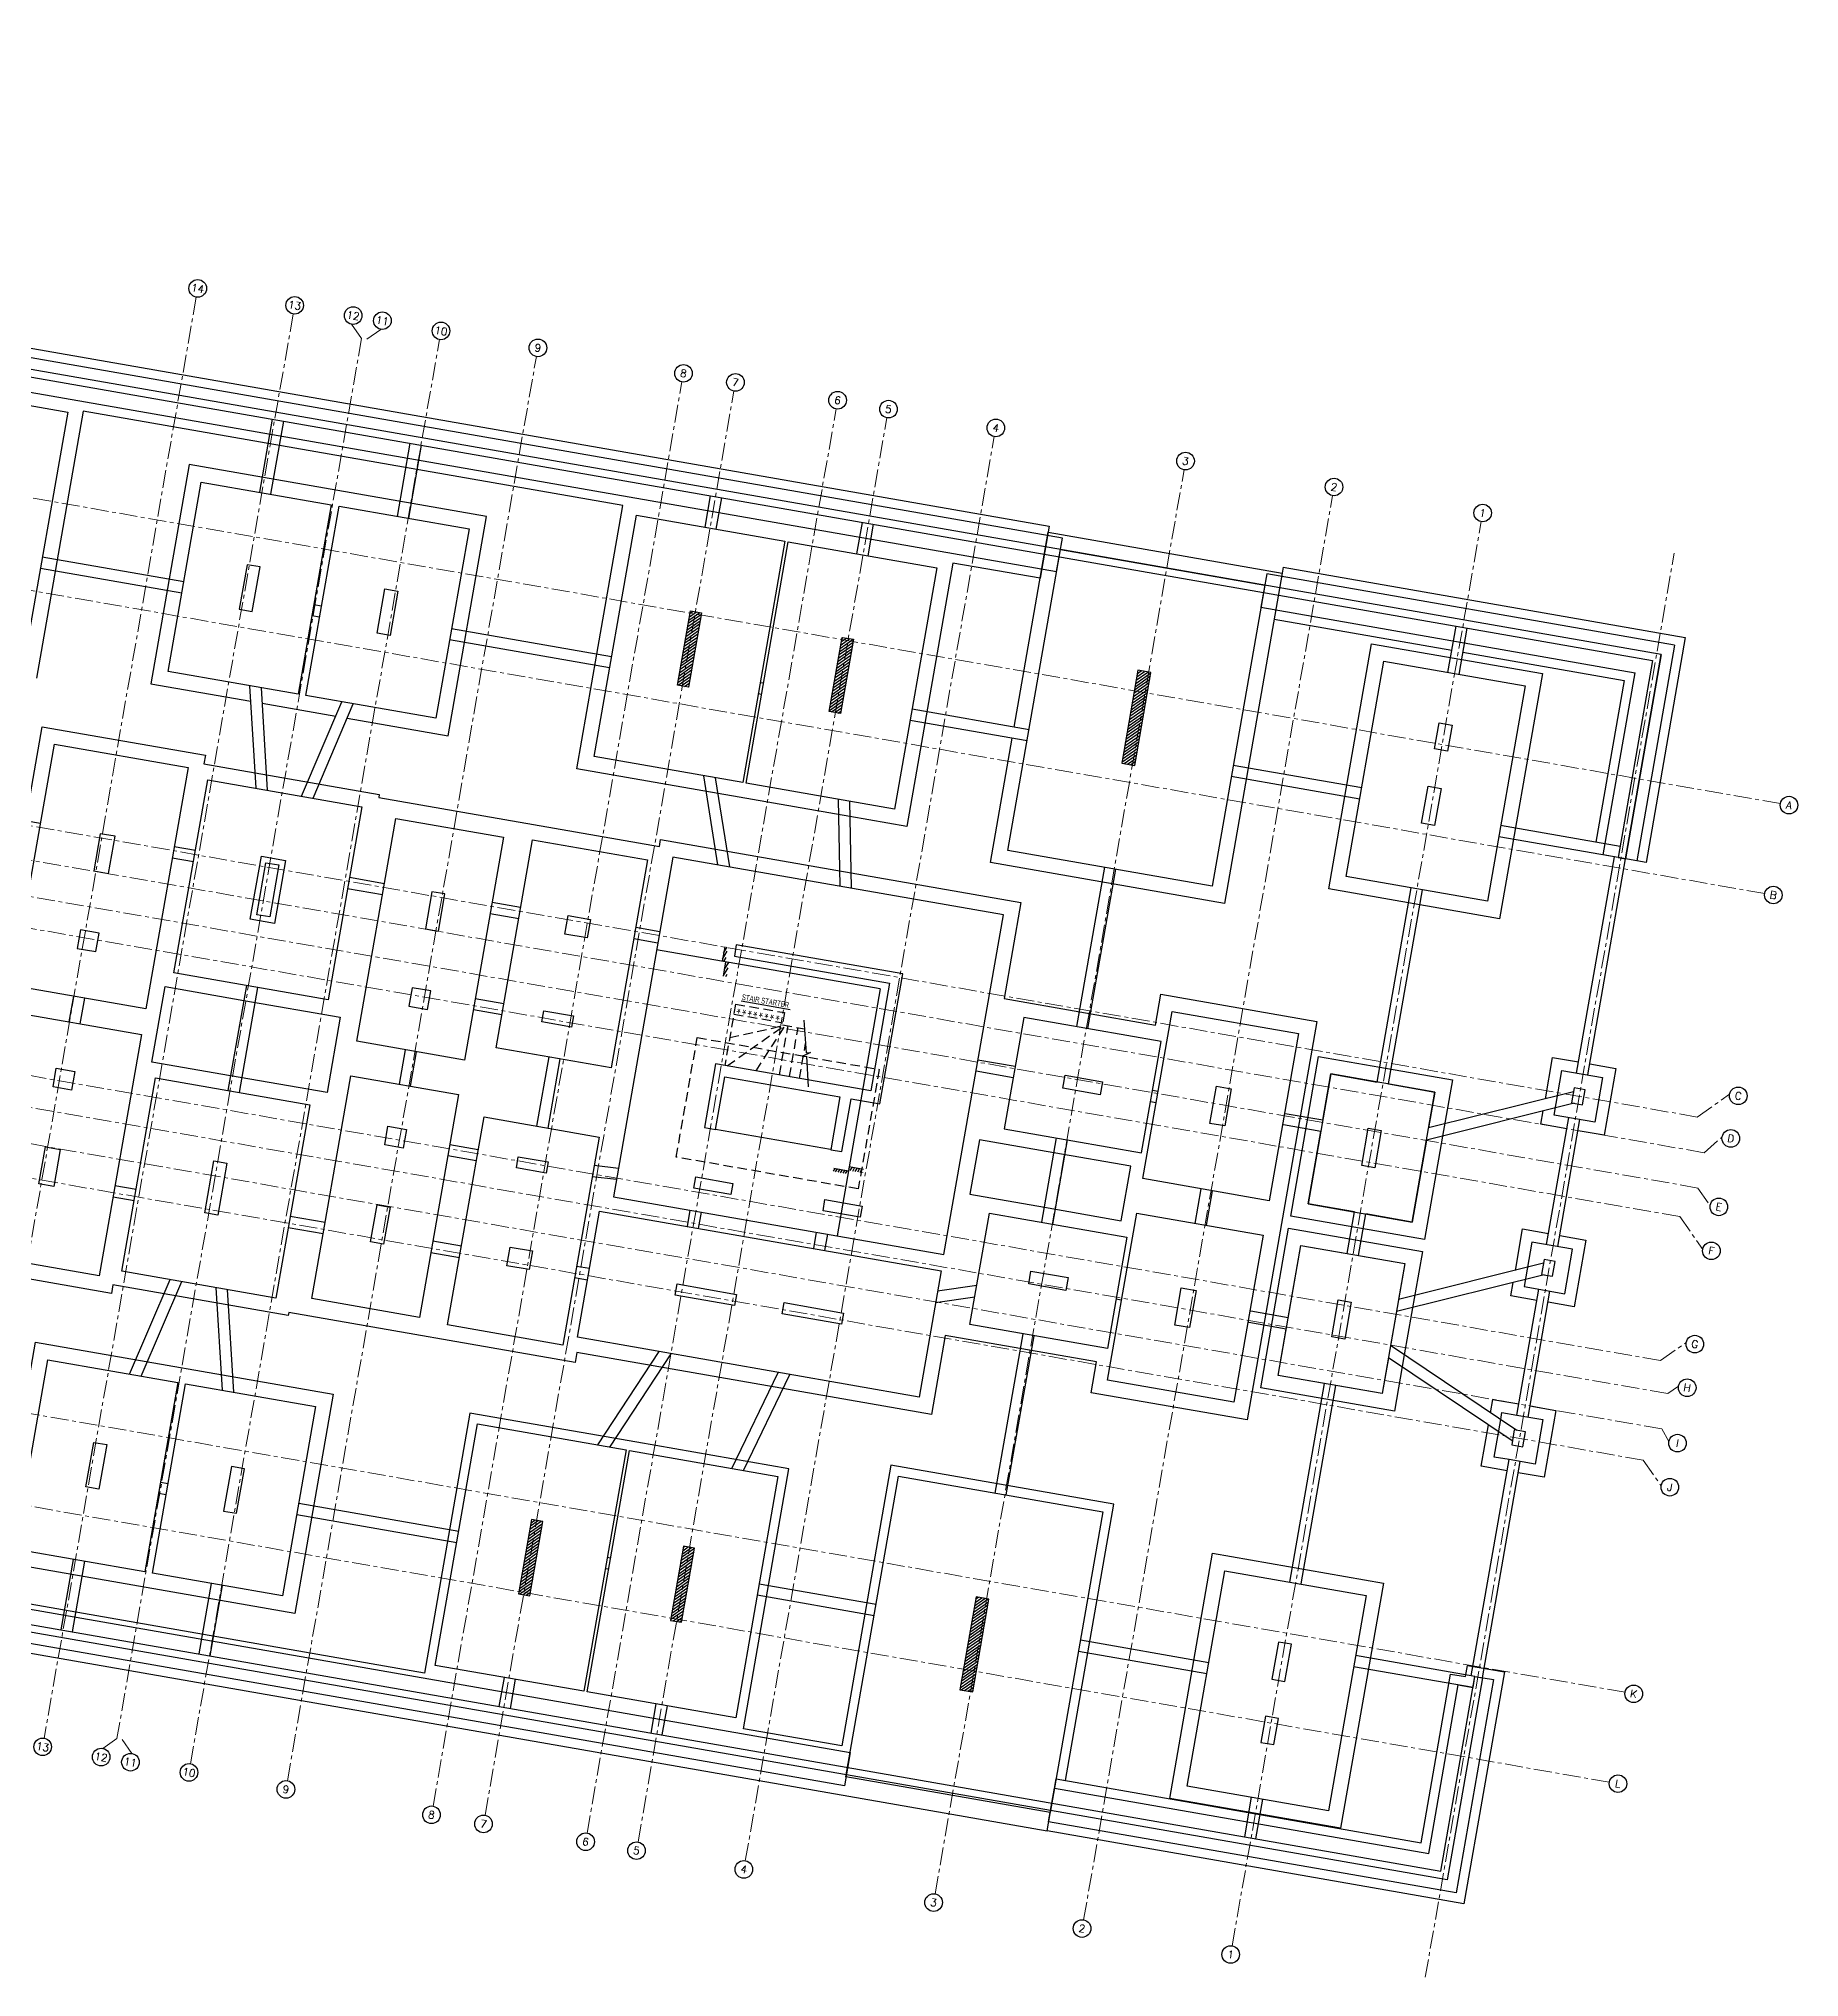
# Model space of a CAD drawing. Header units: metres. Extents: x -9 to 152, y -31 to 76.
# Drawn here: x 105.7 to 152.4, y -31 to 20.4 of the extents above; entities that cross this region are included whole.
import ezdxf
from ezdxf.enums import TextEntityAlignment as Align

# ---------------------------------------------------------------- set-up
doc = ezdxf.new("R2010")
doc.units = ezdxf.units.M
doc.linetypes.add('CENTER2', pattern=[28.575, 19.05, -3.175, 3.175, -3.175])
doc.linetypes.add('HIDDEN', pattern=[0.375, 0.25, -0.125])
for name, color, linetype in [('Column', 4, 'Continuous'), ('PCFooting', 7, 'Continuous'), ('RCFooting', 5, 'Continuous'), ('S-BEAM-LINE', 3, 'Continuous'), ('S-COLS-GRID', 1, 'CENTER2'), ('S-COLS-LINE', 7, 'Continuous'), ('S-CUTT-LINE', 9, 'Continuous'), ('S-GRID-CIRC', 3, 'Continuous'), ('S-GRID-CIRC-TEXT', 3, 'Continuous'), ('S-RBAR-TEXT', 50, 'Continuous'), ('S-SLAB-HATH', 252, 'Continuous'), ('S-STRS-DOLS', 2, 'Continuous'), ('S-STRS-LINE', 2, 'HIDDEN'), ('S-TITL-1', 3, 'Continuous'), ('ShearWall', 15, 'Continuous'), ('Smelle', 21, 'Continuous'), ('Wall', 1, 'Continuous')]:
    doc.layers.add(name, color=color, linetype=linetype)
doc.styles.add('S-ROMANS', font='romans.shx', dxfattribs={"width": 0.75})
doc.styles.add('S-TXT 1-100', font='swissc.ttf')
pattern_1 = [(58.635615, (-98.69116, -249.42423), (-0.053367156, 0.032529935), [])]

# ---------------------------------------------------------------- blocks, each defined once
blk = doc.blocks.new('*U298')
at = {"layer": 'S-STRS-DOLS', "ltscale": 0.025, "style": 'S-TXT 1-100'}
for p in [(-1135, -83), (-985, -83), (-835, -83), (-685, -83), (-535, -83), (-385, -83), (-235, -83), (-85, -83)]:
    blk.add_text('*', height=250, dxfattribs=at).set_placement(p, align=Align.BOTTOM_CENTER)
blk = doc.blocks.new('STR DOWELS')
at = {"layer": 'S-CUTT-LINE'}
blk.add_lwpolyline([(-380.104, 8.688), (-380.315, 9.528), (-380.424, 9.501), (-380.229, 9.644), (-380.338, 9.616), (-380.516, 10.408)], dxfattribs=at)
at = {"layer": 'S-STRS-LINE'}
for p, q in [((-380.256, 10.231), (-380.256, 9.291)), ((-379.986, 10.231), (-379.986, 8.911)), ((-379.716, 10.231), (-379.716, 8.911)), ((-379.092, 10.231), (-379.639, 8.911)), ((-378.307, 10.231), (-379.627, 8.911)), ((-378.246, 8.581), (-378.246, 10.231)), ((-378.246, 9.483), (-379.626, 8.911)), ((-378.246, 8.851), (-379.566, 8.851)), ((-378.246, 8.581), (-379.566, 8.581))]:
    blk.add_line(p, q, dxfattribs=at)
blk.add_lwpolyline([(-379.566, 8.581), (-379.566, 8.911), (-380.16, 8.911)], dxfattribs=at)
at = {"layer": 'S-STRS-DOLS', "xscale": 0.001, "yscale": 0.001, "zscale": 0.001}
blk.add_blockref('*U298', (-378.273, 8.574), dxfattribs=at)
at = {"layer": 'S-TITL-1', "color": 3, "extrusion": (-4.49311e-06, -1.04278e-06, 1), "style": 'S-TXT 1-100', "width": 0.75}
blk.add_text('%%USTAIR STARTER ', height=0.15, rotation=180, dxfattribs=at).set_placement((-378.38, 8.44, 0.002))
blk = doc.blocks.new('S-GRID-CIRC')
at = {"layer": 'S-GRID-CIRC'}
blk.add_circle((0, 0), 0.35, dxfattribs=at)
at = {"layer": 'S-GRID-CIRC-TEXT', "color": 3, "style": 'S-ROMANS', "flags": 8}
blk.add_attdef('GRID-CIRC', text='', height=0.3, dxfattribs=at).set_placement((0, 0), align=Align.MIDDLE)

msp = doc.modelspace()

# ---------------------------------------------------------------- hatches: boundary and pattern name
at = {"layer": 'S-RBAR-TEXT'}
h = msp.add_hatch(dxfattribs=at)
h.set_pattern_fill('ANSI31', color=0, scale=0.5, angle=13.6356)
h.set_pattern_definition(pattern_1)
h.paths.add_polyline_path([(123.961, -3.68), (123.874, -3.661), (123.807, -4.045), (123.894, -4.061)])
h = msp.add_hatch(dxfattribs=at)
h.set_pattern_fill('ANSI31', color=0, scale=0.5, angle=13.6356)
h.set_pattern_definition(pattern_1)
h.paths.add_polyline_path([(123.993, -4.078), (123.905, -4.063), (123.839, -4.444), (123.927, -4.454)])
h = msp.add_hatch(dxfattribs=at)
h.set_pattern_fill('ANSI31', color=0, scale=0.5, angle=13.6356)
h.set_pattern_definition(pattern_1)
h.paths.add_polyline_path([(126.774, -9.537), (126.755, -9.624), (127.14, -9.691), (127.155, -9.603)])
h = msp.add_hatch(dxfattribs=at)
h.set_pattern_fill('ANSI31', color=0, scale=0.5, angle=13.6356)
h.set_pattern_definition(pattern_1)
h.paths.add_polyline_path([(127.172, -9.504), (127.157, -9.592), (127.538, -9.659), (127.548, -9.57)])
at = {"layer": 'S-SLAB-HATH'}
h = msp.add_hatch(dxfattribs=at)
h.set_pattern_fill('ANSI31', color=256, scale=0.5, angle=170.085)
h.set_pattern_definition([(215.085013, (-468.47665, 208.635256), (0.035924452, -0.051143756), [])])
h.paths.add_polyline_path([(122.965, 5.248), (123.261, 5.197), (122.916, 3.226), (122.621, 3.278)])
h = msp.add_hatch(dxfattribs=at)
h.set_pattern_fill('ANSI31', color=256, scale=0.5, angle=170.085)
h.set_pattern_definition([(215.085013, (-472.50569, 209.339566), (0.035924452, -0.051143756), [])])
h.paths.add_polyline_path([(126.994, 4.544), (127.29, 4.492), (126.945, 2.522), (126.649, 2.574)])
h = msp.add_hatch(dxfattribs=at)
h.set_pattern_fill('ANSI31', color=256, scale=0.5, angle=170.085)
h.set_pattern_definition([(215.085013, (-443.337356, 229.881776), (0.035924452, -0.051143756), [])])
h.paths.add_polyline_path([(134.405, 1.208), (134.75, 1.148), (135.18, 3.61), (134.836, 3.671)])
h = msp.add_hatch(dxfattribs=at)
h.set_pattern_fill('ANSI31', color=256, scale=0.5, angle=170.085)
h.set_pattern_definition([(215.085013, (-468.47665, 208.635255), (0.035924452, -0.051143756), [])])
h.paths.add_polyline_path([(118.407, -20.826), (118.703, -20.878), (119.047, -18.908), (118.752, -18.856)])
h = msp.add_hatch(dxfattribs=at)
h.set_pattern_fill('ANSI31', color=256, scale=0.5, angle=170.085)
h.set_pattern_definition([(215.085013, (-472.50556, 209.33951), (0.035924452, -0.051143756), [])])
h.paths.add_polyline_path([(122.436, -21.531), (122.732, -21.582), (123.076, -19.612), (122.781, -19.56)])
h = msp.add_hatch(dxfattribs=at)
h.set_pattern_fill('ANSI31', color=256, scale=0.5, angle=170.085)
h.set_pattern_definition([(215.085013, (-447.59896, 205.50153), (0.035924452, -0.051143756), [])])
h.paths.add_polyline_path([(130.109, -23.369), (130.454, -23.429), (130.884, -20.967), (130.54, -20.907)])

# ---------------------------------------------------------------- linework, layer by layer
at = {"layer": 'Column', "linetype": 'Continuous'}
for points in [[(111.343, 5.229), (111.55, 6.411), (111.205, 6.472), (110.998, 5.29)], [(114.653, 4.651), (114.86, 5.833), (115.204, 5.773), (114.998, 4.59)], [(142.704, 1.585), (142.824, 2.274), (143.169, 2.214), (143.049, 1.525)], [(142.36, -0.385), (142.532, 0.6), (142.877, 0.539), (142.704, -0.446)], [(107.702, -0.733), (107.308, -0.664), (107.136, -1.649), (107.53, -1.718)], [(111.464, -2.812), (111.705, -1.433), (112.049, -1.493), (111.808, -2.872)], [(116.45, -2.262), (116.105, -2.202), (115.933, -3.187), (116.278, -3.247)], [(120.225, -3.429), (119.634, -3.326), (119.72, -2.834), (120.311, -2.937)], [(107.279, -3.298), (106.786, -3.212), (106.7, -3.705), (107.193, -3.791)], [(116.076, -4.836), (115.583, -4.75), (115.497, -5.242), (115.99, -5.329)], [(119.812, -5.794), (119.024, -5.656), (119.075, -5.36), (119.863, -5.498)], [(106.55, -7.465), (106.058, -7.379), (106.144, -6.887), (106.637, -6.973)], [(133.832, -7.59), (132.846, -7.417), (132.906, -7.072), (133.892, -7.245)], [(136.745, -8.347), (136.917, -7.362), (137.311, -7.431), (137.139, -8.416)], [(115.348, -9.003), (114.855, -8.917), (114.941, -8.424), (115.434, -8.51)], [(140.773, -9.463), (140.945, -8.478), (141.29, -8.538), (141.118, -9.523)], [(106.078, -10.022), (105.684, -9.953), (105.856, -8.968), (106.25, -9.037)], [(119.135, -9.665), (118.347, -9.527), (118.398, -9.232), (119.187, -9.369)], [(110.081, -10.722), (110.322, -9.343), (110.667, -9.403), (110.426, -10.782)], [(124.038, -10.238), (123.053, -10.066), (123.105, -9.77), (124.09, -9.942)], [(114.826, -11.551), (114.481, -11.491), (114.653, -10.506), (114.998, -10.566)], [(127.519, -10.542), (127.468, -10.837), (126.483, -10.665), (126.534, -10.37)], [(118.685, -12.226), (118.094, -12.123), (118.18, -11.63), (118.772, -11.733)], [(132.923, -12.781), (131.938, -12.608), (131.998, -12.264), (132.983, -12.436)], [(135.81, -13.696), (135.982, -12.711), (136.376, -12.779), (136.204, -13.765)], [(139.977, -14.014), (140.15, -13.029), (140.494, -13.089), (140.322, -14.074)], [(107.48, -16.87), (107.274, -18.052), (106.929, -17.991), (107.136, -16.809)], [(110.79, -17.448), (110.583, -18.63), (110.928, -18.69), (111.135, -17.508)], [(138.563, -22.106), (138.391, -23.091), (138.735, -23.151), (138.908, -22.166)], [(138.218, -24.076), (138.098, -24.766), (138.443, -24.826), (138.563, -24.136)]]:
    msp.add_lwpolyline(points, close=True, dxfattribs=at)
at = {"layer": 'Column'}
for points in [[(146.403, -7.406), (146.334, -7.8), (146.63, -7.852), (146.699, -7.458)], [(145.608, -11.959), (145.539, -12.353), (145.834, -12.405), (145.903, -12.011)], [(144.817, -16.479), (144.749, -16.873), (145.044, -16.925), (145.113, -16.531)]]:
    msp.add_lwpolyline(points, close=True, dxfattribs=at)
at = {"layer": 'PCFooting'}
for p, q in [((138.689, 6.405, 0), (138.662, 6.25)), ((138.689, 6.405, 0), (149.355, 4.541, 0)), ((138.448, 5.026, 0), (143.162, 4.202, 0)), ((143.457, 4.15, 0), (147.734, 3.403, 0)), ((149.355, 4.541, 0), (148.312, -1.426)), ((147.734, 3.403, 0), (146.984, -0.889, 0)), ((148.312, -1.426), (148.065, -1.383))]:
    msp.add_line(p, q, dxfattribs=at)
at = {"layer": 'PCFooting', "ltscale": 20}
for points in [[(113.859, 2.404), (116.539, 1.936), (117.554, 7.747), (109.664, 9.127), (108.648, 3.315), (111.305, 2.85)], [(131.552, 2.164), (132.456, 7.335), (138.662, 6.25), (137.129, -2.517), (130.924, -1.432), (131.5, 1.868)], [(111.608, 2.797), (113.555, 2.457)], [(103.707, -9.608), (105.767, 2.174), (110.101, 1.416), (110.061, 1.189), (111.419, 0.952), (114.711, 0.377), (114.697, 0.296), (122.141, -1.006), (122.174, -0.82), (131.729, -2.49), (131.283, -5.038), (135.297, -5.739), (135.44, -4.922), (139.577, -5.645), (137.73, -16.215), (137.73, -16.215), (133.593, -15.491), (133.735, -14.674), (129.722, -13.972), (129.355, -16.07), (119.95, -14.426), (119.904, -14.69), (112.309, -13.363), (112.295, -13.444), (109.004, -12.868), (107.646, -12.631), (107.606, -12.857), (103.272, -12.1)], [(141.9, -14.487), (141.639, -15.979), (138.093, -15.359), (138.833, -11.123), (142.379, -11.743), (141.9, -14.487)]]:
    msp.add_lwpolyline(points, dxfattribs=at)
for points in [[(143.423, 3.956), (145.566, 3.582), (144.429, -2.92), (139.898, -2.128), (140.327, 0.325), (141.034, 4.374)], [(111.117, -5.086), (113.678, -5.534), (113.328, -7.533), (110.767, -7.086), (108.679, -6.721), (109.028, -4.721)], [(142.914, -8.684), (142.434, -11.428), (138.888, -10.808), (139.628, -6.572), (141.254, -6.857), (143.175, -7.192)], [(132.353, -10.574), (134.39, -10.931), (134.643, -9.482), (132.606, -9.126), (130.629, -8.781), (130.376, -10.229)], [(104.579, -19.966), (105.595, -14.154), (113.485, -15.534), (112.469, -21.345)], [(140.212, -27.044), (135.681, -26.252), (136.817, -19.75), (141.349, -20.542)]]:
    msp.add_lwpolyline(points, close=True, dxfattribs=at)
at = {"layer": 'PCFooting'}
msp.add_lwpolyline([(73.304, -15.48), (74.509, -8.585), (70.468, -7.879), (66.048, -7.106), (64.842, -14.001), (62.232, -13.545), (63.534, -6.098), (57.623, -5.065), (56.342, -12.397), (51.462, -11.538), (51.22, -12.923), (132.423, -27.117), (132.664, -25.738), (132.911, -25.781), (134.192, -18.449), (128.282, -17.416), (126.98, -24.863), (124.37, -24.407), (125.575, -17.511), (121.546, -16.807), (117.114, -16.032), (115.908, -22.927)], close=True, dxfattribs=at)
for points in [[(145.643, -7.693), (145.834, -6.596), (146.524, -6.717)], [(146.819, -6.769), (147.509, -6.889), (147.199, -8.662), (146.509, -8.542)], [(146.214, -8.49), (145.524, -8.369), (145.586, -8.017)], [(144.847, -12.246), (145.039, -11.149), (145.728, -11.27)], [(146.024, -11.321), (146.713, -11.442), (146.403, -13.215), (145.714, -13.094)], [(145.418, -13.043), (144.729, -12.922), (144.79, -12.569)], [(144.187, -16.022), (144.248, -15.669), (144.938, -15.789)], [(145.234, -15.841), (145.923, -15.962), (145.613, -17.735), (144.924, -17.614)], [(144.628, -17.562), (143.939, -17.442), (144.13, -16.345)]]:
    msp.add_lwpolyline(points, dxfattribs=at)
at = {"layer": 'PCFooting', "ltscale": 20, "elevation": 0}
msp.add_lwpolyline([(144.558, -22.9), (143.483, -29.05), (132.423, -27.117), (132.664, -25.738), (142.345, -27.43), (143.127, -22.955), (143.521, -23.024), (143.573, -22.728)], close=True, dxfattribs=at)
at = {"layer": 'PCFooting', "ltscale": 20}
msp.add_polyline3d([(68.03, 18.756, 0), (132.483, 7.49, 0), (132.242, 6.111, 0), (129.927, 6.515, 0), (128.705, -0.476, 0), (127.193, -0.211, 0), (123.7, 0.399, 0), (119.948, 1.055, 0), (120.48, 4.099, 0), (121.17, 8.046, 0), (106.857, 10.548, 0), (105.618, 3.459, 0)], dxfattribs=at)
at = {"layer": 'RCFooting', "ltscale": 20}
for p, q in [((148.718, 4.093, 0), (147.77, -1.331)), ((127.998, -4.778), (122.069, -3.742)), ((127.998, -4.778), (126.853, -11.333))]:
    msp.add_line(p, q, dxfattribs=at)
at = {"layer": 'RCFooting', "ltscale": 20, "elevation": 0}
msp.add_lwpolyline([(132.834, 7.175), (67.593, 18.578), (67.438, 17.692), (132.679, 6.288)], close=True, dxfattribs=at)
at = {"layer": 'RCFooting', "ltscale": 20}
for points in [[(106.446, 10.521), (105.293, 3.921), (100.367, 4.782), (101.521, 11.382)], [(113.437, 8.061), (112.559, 3.037), (109.111, 3.64), (109.989, 8.664)], [(117.092, 7.422), (116.213, 2.398), (112.766, 3.001), (113.644, 8.025)], [(120.411, 1.38), (121.53, 7.783), (125.47, 7.094), (124.351, 0.692)], [(124.44, 0.676), (125.559, 7.079), (129.499, 6.39), (128.38, -0.013)], [(138.2, 5.932), (136.804, -2.054), (131.386, -1.107), (132.782, 6.879)], [(145.103, 3.257), (144.104, -2.457), (140.361, -1.802), (141.359, 3.911)], [(109.638, 1.091), (108.519, -5.312), (104.973, -4.692), (106.092, 1.711)], [(109.265, -4.356), (110.16, 0.766), (114.248, 0.052), (113.353, -5.071)], [(114.117, -6.171), (115.15, -0.26), (118.007, -0.76), (116.974, -6.67)], [(121.828, -1.357), (120.864, -6.873), (117.81, -6.34), (118.774, -0.823)], [(111.29, -2.934), (111.583, -1.259), (112.223, -1.371), (111.93, -3.046)], [(120.923, -10.296), (129.69, -11.829), (131.266, -2.815), (122.499, -1.283)], [(108.4, -5.992), (107.281, -12.395), (103.735, -11.775), (104.854, -5.372)], [(139.09, -5.966), (138.315, -10.398), (134.966, -9.813), (135.741, -5.38)], [(107.882, -12.266), (108.777, -7.144), (112.865, -7.858), (111.97, -12.981)], [(112.924, -12.993), (113.957, -7.083), (116.814, -7.582), (115.781, -13.493)], [(146.078, -6.944), (147.162, -7.133), (146.955, -8.315), (145.872, -8.126)], [(120.543, -8.711), (119.578, -14.227), (116.525, -13.693), (117.489, -8.177)], [(120.553, -10.674), (129.615, -12.258), (129.03, -15.607), (119.967, -14.023)], [(138.155, -11.314), (137.38, -15.747), (134.031, -15.162), (134.806, -10.729)], [(109.368, -15.22), (108.489, -20.244), (105.042, -19.641), (105.92, -14.617)], [(113.022, -15.859), (112.144, -20.882), (108.696, -20.28), (109.574, -15.256)], [(116.198, -22.724), (117.317, -16.321), (121.257, -17.01), (120.138, -23.413)], [(144.68, -17.267), (144.286, -17.198), (144.459, -16.205), (144.492, -16.016), (144.886, -16.085), (145.576, -16.205), (145.369, -17.387)], [(120.226, -23.428), (121.346, -17.026), (125.286, -17.714), (124.167, -24.117)], [(133.903, -18.652), (132.508, -26.631), (127.09, -25.684), (128.485, -17.705)], [(140.886, -20.867), (139.887, -26.581), (136.144, -25.927), (137.143, -20.213)]]:
    msp.add_lwpolyline(points, close=True, dxfattribs=at)
at = {"layer": 'RCFooting', "ltscale": 20, "elevation": 0}
for points in [[(149.065, 4.337), (138.252, 6.227), (138.097, 5.341), (148.024, 3.606)], [(144.269, -23.103), (143.28, -28.761), (132.466, -26.871), (132.621, -25.984), (142.548, -27.719), (143.33, -23.244), (143.725, -23.313), (143.776, -23.017), (144.269, -23.103)]]:
    msp.add_lwpolyline(points, dxfattribs=at)
at = {"layer": 'RCFooting'}
for points in [[(131.288, -8.49), (134.933, -9.127), (135.45, -6.172), (131.805, -5.535)], [(139.351, -10.483), (142.109, -10.965), (142.712, -7.518), (139.954, -7.035)], [(130.38, -13.681), (130.897, -10.726), (134.541, -11.363), (134.025, -14.318)], [(145.076, -12.678), (146.159, -12.868), (146.366, -11.686), (145.282, -11.496)]]:
    msp.add_lwpolyline(points, close=True, dxfattribs=at)
at = {"layer": 'RCFooting', "ltscale": 20}
for points in [[(139.738, -8.267), (139.954, -7.035), (141.185, -7.251)], [(141.48, -7.302), (142.712, -7.518), (142.546, -8.467)], [(140.581, -10.698), (139.351, -10.483), (139.687, -8.562)], [(142.489, -8.791), (142.109, -10.965), (140.876, -10.75)], [(138.822, -13.507), (139.158, -11.586), (140.388, -11.801)], [(140.684, -11.853), (141.916, -12.068), (141.75, -13.019)], [(141.694, -13.342), (141.536, -14.243)], [(139.787, -15.249), (138.555, -15.034), (138.771, -13.803)], [(141.48, -14.567), (141.314, -15.516), (140.082, -15.301)]]:
    msp.add_lwpolyline(points, dxfattribs=at)
at = {"layer": 'RCFooting'}
msp.add_lwpolyline([(139.158, -11.586), (141.916, -12.068), (141.314, -15.516), (138.555, -15.034), (139.158, -11.586)], dxfattribs=at)
at = {"layer": 'RCFooting', "ltscale": 20}
msp.add_polyline3d([(149.065, 4.337, 0), (148.065, -1.383, 0), (147.179, -1.228, 0), (148.024, 3.606, 0)], dxfattribs=at)
msp.add_polyline3d([(61.963, -13.633, 0), (82.487, -17.221, 0), (127.204, -25.037, 0), (127.049, -25.924, 0), (61.808, -14.52, 0)], close=True, dxfattribs=at)
at = {"layer": 'S-COLS-GRID', "lineweight": 0, "ltscale": 0.025}
for p, q in [((151.876, 0.134), (35.809, 20.422)), ((151.46, -2.25), (35.392, 18.038)), ((109.855, 13.57), (103.252, -24.206)), ((112.426, 13.121), (105.823, -24.656)), ((114.242, 12.474), (107.751, -24.663)), ((109.704, -25.334), (116.307, 12.443)), ((114.242, 12.474), (113.978, 12.85)), ((114.38, 12.451), (114.754, 12.714)), ((149.669, -8.18), (34.314, 11.983)), ((112.275, -25.784), (118.878, 11.993)), ((116.137, -26.459), (122.74, 11.318)), ((149.853, -9.126), (34.172, 11.095)), ((117.516, -26.7), (124.119, 11.077)), ((120.225, -27.173), (126.828, 10.604)), ((121.574, -27.409), (128.177, 10.368)), ((149.69, -10.062), (34.003, 10.16)), ((124.421, -27.907), (131.024, 9.87)), ((149.207, -10.82), (33.862, 9.342)), ((129.455, -28.786), (136.058, 8.99)), ((133.394, -29.475), (139.998, 8.302)), ((137.335, -30.164), (143.939, 7.613)), ((142.457, -30.997), (149.061, 6.78)), ((148.698, -14.64), (33.183, 5.552)), ((148.895, -15.517), (33.066, 4.73)), ((148.731, -16.452), (32.886, 3.797)), ((148.237, -17.28), (32.733, 2.91)), ((147.756, -23.439), (31.689, -3.151)), ((147.339, -25.823), (31.272, -5.534)), ((149.669, -8.18), (150.529, -7.576)), ((149.853, -9.126), (150.331, -8.707)), ((149.69, -10.062), (150.014, -10.523)), ((149.207, -10.82), (149.817, -11.689)), ((148.698, -14.64), (149.377, -14.162)), ((148.895, -15.517), (149.175, -15.32)), ((148.731, -16.452), (148.917, -16.789)), ((148.237, -17.28), (148.714, -17.959)), ((107.751, -24.663), (107.375, -24.927)), ((107.888, -24.688), (108.151, -25.063))]:
    msp.add_line(p, q, dxfattribs=at)
at = {"layer": 'S-COLS-LINE', "linetype": 'Continuous'}
msp.add_lwpolyline([(135.81, -13.696), (135.982, -12.711), (136.376, -12.78), (136.204, -13.765)], close=True, dxfattribs=at)
at = {"layer": 'S-RBAR-TEXT', "color": 0}
for p, q in [((123.874, -3.661), (123.807, -4.045)), ((123.838, -4.446), (123.905, -4.063)), ((126.77, -9.536), (127.155, -9.603)), ((127.556, -9.571), (127.172, -9.504))]:
    msp.add_line(p, q, dxfattribs=at)
at = {"layer": 'S-STRS-LINE'}
msp.add_lwpolyline([(127.415, -10.087), (122.588, -9.243), (123.147, -6.072), (127.973, -6.916)], close=True, dxfattribs=at)
at = {"layer": 'ShearWall'}
for points in [[(122.965, 5.248), (123.261, 5.197), (122.916, 3.226), (122.621, 3.278)], [(126.994, 4.544), (127.29, 4.492), (126.945, 2.522), (126.649, 2.574)], [(134.405, 1.208), (134.75, 1.148), (135.18, 3.61), (134.836, 3.671)], [(124.187, -12.883), (124.135, -13.178), (122.559, -12.903), (122.61, -12.607)], [(127.024, -13.379), (126.972, -13.674), (125.396, -13.399), (125.447, -13.103), (127.023, -13.379), (127.023, -13.379)], [(118.407, -20.826), (118.703, -20.878), (119.047, -18.908), (118.752, -18.856)], [(122.436, -21.531), (122.732, -21.582), (123.076, -19.612), (122.781, -19.56)], [(130.109, -23.369), (130.454, -23.429), (130.884, -20.967), (130.54, -20.907)]]:
    msp.add_lwpolyline(points, close=True, dxfattribs=at)
msp.add_lwpolyline([(123.335, -8.46), (123.631, -8.512), (123.875, -7.113), (126.929, -7.647), (126.685, -9.046), (126.98, -9.097), (127.225, -7.699), (127.993, -7.833), (128.596, -4.385), (124.182, -3.614), (124.131, -3.909), (128.248, -4.629), (127.749, -7.486), (123.631, -6.766), (123.335, -8.46)], dxfattribs=at)
at = {"layer": 'Smelle'}
for p, q in [((111.541, 8.393, 0), (111.879, 10.33, 0)), ((111.836, 8.341, 0), (112.175, 10.278, 0)), ((115.195, 7.754, 0), (115.534, 9.691, 0)), ((115.491, 7.702, 0), (115.829, 9.639, 0)), ((123.352, 7.465, 0), (123.498, 8.299, 0)), ((123.648, 7.413, 0), (123.794, 8.247, 0)), ((127.381, 6.76, 0), (127.527, 7.595, 0)), ((127.677, 6.709, 0), (127.823, 7.543, 0)), ((109.474, 5.718), (105.721, 6.374)), ((109.526, 6.014), (105.773, 6.67)), ((113.181, 5.375), (112.974, 5.411)), ((113.129, 5.079), (112.922, 5.116)), ((120.874, 4.03), (116.628, 4.772)), ((143.059, 3.614, 0), (143.273, 4.842, 0)), ((143.354, 3.562, 0), (143.569, 4.79, 0)), ((120.822, 3.735), (116.577, 4.477)), ((111.444, 0.542), (111.28, 3.261)), ((111.748, 0.489), (111.584, 3.208)), ((124.903, 3.326), (124.814, 3.341)), ((112.65, 0.331), (113.716, 2.835)), ((112.954, 0.278), (114.02, 2.782)), ((124.851, 3.03), (124.763, 3.046)), ((131.946, 2.095), (128.843, 2.637)), ((131.894, 1.799), (128.792, 2.342)), ((140.772, 0.552), (137.364, 1.148)), ((123.695, -1.492), (123.321, 0.872)), ((124.007, -1.547), (123.634, 0.817)), ((140.721, 0.256), (137.312, 0.852)), ((103.417, 0.016), (105.725, -0.387)), ((126.884, 0.249), (126.929, -2.057)), ((127.185, 0.196), (127.23, -2.11)), ((109.271, -1.007), (109.833, -1.105)), ((109.22, -1.303), (109.781, -1.401)), ((113.921, -1.82), (114.849, -1.982)), ((133.213, -5.781), (133.953, -1.555)), ((133.509, -5.833), (134.248, -1.607)), ((113.869, -2.116), (114.797, -2.278)), ((117.706, -2.482), (118.461, -2.614)), ((141.185, -7.251), (142.085, -2.104)), ((141.48, -7.302), (142.38, -2.155)), ((117.654, -2.777), (118.41, -2.909)), ((121.464, -3.443), (122.102, -3.555)), ((121.515, -3.147), (122.153, -3.259)), ((106.486, -5.657), (106.605, -4.977)), ((106.781, -5.709), (106.9, -5.029)), ((111.186, -4.692), (110.698, -7.48)), ((111.481, -4.744), (110.994, -7.531)), ((118.014, -5.175), (117.258, -5.043)), ((117.962, -5.47), (117.206, -5.338)), ((115.397, -6.395), (115.238, -7.307)), ((115.693, -6.446), (115.534, -7.358)), ((118.894, -8.423), (119.216, -6.585)), ((119.19, -8.474), (119.511, -6.637)), ((131.577, -6.84), (130.592, -6.668)), ((131.525, -7.136), (130.541, -6.964)), ((135.37, -7.503), (135.221, -7.477)), ((135.318, -7.799), (135.17, -7.773)), ((139.738, -8.267), (138.743, -8.093)), ((132.284, -10.969), (132.675, -8.732)), ((139.687, -8.562), (138.692, -8.388)), ((117.285, -9.342), (116.53, -9.21)), ((117.337, -9.046), (116.581, -8.914)), ((132.579, -11.02), (132.97, -8.784)), ((120.36, -9.754), (121.004, -9.832)), ((120.412, -9.458), (121.056, -9.536)), ((108.261, -10.099), (107.699, -10.001)), ((136.356, -11), (136.516, -10.084)), ((136.651, -11.052), (136.811, -10.136)), ((107.648, -10.296), (108.209, -10.395)), ((122.952, -10.651), (122.877, -11.08)), ((123.248, -10.702), (123.173, -11.132)), ((123.248, -10.702), (123.173, -11.132)), ((140.388, -11.801), (140.581, -10.698)), ((140.684, -11.853), (140.876, -10.75)), ((112.297, -11.109), (113.225, -11.271)), ((113.277, -10.976), (112.349, -10.814)), ((126.302, -11.236), (126.227, -11.666)), ((126.597, -11.288), (126.522, -11.718)), ((116.082, -11.771), (116.838, -11.903)), ((116.889, -11.607), (116.134, -11.475)), ((120.286, -12.201), (119.943, -12.141)), ((108.088, -14.996), (109.166, -12.491)), ((108.392, -15.049), (109.47, -12.544)), ((110.549, -15.426), (110.384, -12.703)), ((110.852, -15.479), (110.687, -12.757)), ((119.891, -12.437), (120.234, -12.497)), ((130.561, -12.647), (129.521, -12.799)), ((130.507, -12.958), (129.466, -13.11)), ((134.402, -13.039), (134.253, -13.013)), ((138.822, -13.507), (137.827, -13.333)), ((138.771, -13.803), (137.776, -13.629)), ((131.047, -18.153), (131.787, -13.927)), ((131.343, -18.205), (132.083, -13.979)), ((120.508, -16.879), (122.132, -14.402)), ((120.83, -16.935), (122.454, -14.458)), ((124.066, -17.501), (125.291, -14.954)), ((124.373, -17.555), (125.598, -15.008)), ((138.866, -20.514), (139.787, -15.249)), ((139.162, -20.566), (140.082, -15.301)), ((109.111, -17.906), (108.904, -17.87)), ((109.06, -18.202), (108.853, -18.165)), ((112.573, -18.426), (116.819, -19.168)), ((112.522, -18.721), (116.767, -19.464)), ((106.593, -19.912, 0), (106.266, -21.783, 0)), ((106.889, -19.964, 0), (106.562, -21.835, 0)), ((120.759, -19.857), (120.848, -19.872)), ((110.248, -20.551, 0), (109.921, -22.422, 0)), ((120.708, -20.152), (120.796, -20.168)), ((124.788, -20.561), (127.891, -21.103)), ((110.543, -20.603, 0), (110.216, -22.474, 0)), ((124.737, -20.857), (127.839, -21.399)), ((133.309, -22.05), (136.717, -22.646)), ((133.257, -22.346), (136.666, -22.942)), ((118.02, -23.043, 0), (117.885, -23.814, 0)), ((118.315, -23.094, 0), (118.18, -23.866, 0)), ((122.049, -23.747, 0), (121.914, -24.519, 0)), ((122.344, -23.799, 0), (122.209, -24.57, 0)), ((137.843, -26.224, 0), (137.66, -27.271, 0)), ((138.139, -26.275, 0), (137.956, -27.323, 0))]:
    msp.add_line(p, q, dxfattribs=at)
at = {"layer": 'Smelle', "ltscale": 20}
for p, q in [((147.624, -1.001), (144.455, -0.447)), ((147.573, -1.297), (144.404, -0.743)), ((146.472, -7.012), (147.474, -1.279)), ((146.768, -7.064), (147.77, -1.331)), ((146.386, -7.507), (142.546, -8.467)), ((146.403, -7.812), (142.489, -8.791)), ((145.676, -11.565), (146.266, -8.195)), ((126.683, -9.045), (123.629, -8.512)), ((145.972, -11.617), (146.561, -8.246)), ((145.59, -12.06), (141.75, -13.019)), ((145.607, -12.365), (141.694, -13.342)), ((144.886, -16.085), (145.47, -12.747)), ((145.182, -16.137), (145.765, -12.799)), ((144.886, -16.491), (141.536, -14.243)), ((144.766, -16.772), (141.48, -14.567)), ((143.678, -23), (144.68, -17.267)), ((143.973, -23.052), (144.975, -17.319)), ((143.776, -23.017), (140.607, -22.463)), ((143.725, -23.313), (140.555, -22.759))]:
    msp.add_line(p, q, dxfattribs=at)
at = {"layer": 'Wall', "elevation": 0}
msp.add_lwpolyline([(148.487, 3.931), (147.573, -1.297), (147.77, -1.331), (148.718, 4.093), (56.77, 20.166), (56.735, 19.969)], close=True, dxfattribs=at)
at = {"layer": 'Wall'}
msp.add_lwpolyline([(143.973, -23.052), (143.036, -28.414), (51.214, -12.363), (51.087, -12.348), (51.121, -12.151), (51.249, -12.166), (142.873, -28.182), (143.776, -23.017)], close=True, dxfattribs=at)

# ---------------------------------------------------------------- block references
at = {"layer": 'S-BEAM-LINE', "rotation": 170.0850132742904}
msp.add_blockref('STR DOWELS', (-246.957, 68.398), dxfattribs=at)
at = {"layer": 'S-GRID-CIRC', "extrusion": (4.60555e-06, 2.5355e-07, 1)}
ref = msp.add_blockref('S-GRID-CIRC', (109.895, 13.8, 0.001), dxfattribs=dict(at, xscale=0.6670000000000025, yscale=0.6670000000000025, zscale=0.6670000000000025, rotation=350.0850132742568))
ref.add_attrib('GRID-CIRC', '14', dxfattribs={"layer": 'S-GRID-CIRC-TEXT', "color": 3, "extrusion": (4.60555e-06, 2.5355e-07, 1), "height": 0.2001, "rotation": 350.085, "style": 'S-ROMANS'}).set_placement((109.895, 13.8, 0.001), align=Align.MIDDLE)
ref = msp.add_blockref('S-GRID-CIRC', (112.467, 13.351, 0.001), dxfattribs=dict(at, xscale=0.6670000000000025, yscale=0.6670000000000025, zscale=0.6670000000000025, rotation=350.0850132742568))
ref.add_attrib('GRID-CIRC', '13', dxfattribs={"layer": 'S-GRID-CIRC-TEXT', "color": 3, "extrusion": (4.60555e-06, 2.5355e-07, 1), "height": 0.2001, "rotation": 350.085, "style": 'S-ROMANS'}).set_placement((112.467, 13.351, 0.001), align=Align.MIDDLE)
ref = msp.add_blockref('S-GRID-CIRC', (114.018, 13.08, 0.001), dxfattribs=dict(at, xscale=0.6670000000000025, yscale=0.6670000000000025, zscale=0.6670000000000025, rotation=350.0850132742568))
ref.add_attrib('GRID-CIRC', '12', dxfattribs={"layer": 'S-GRID-CIRC-TEXT', "color": 3, "extrusion": (4.60555e-06, 2.5355e-07, 1), "height": 0.2001, "rotation": 350.085, "style": 'S-ROMANS'}).set_placement((114.018, 13.08, 0.001), align=Align.MIDDLE)
ref = msp.add_blockref('S-GRID-CIRC', (114.794, 12.944, 0.001), dxfattribs=dict(at, xscale=0.6670000000000025, yscale=0.6670000000000025, zscale=0.6670000000000025, rotation=350.0850132742568))
ref.add_attrib('GRID-CIRC', '11', dxfattribs={"layer": 'S-GRID-CIRC-TEXT', "color": 3, "extrusion": (4.60555e-06, 2.5355e-07, 1), "height": 0.2001, "rotation": 350.085, "style": 'S-ROMANS'}).set_placement((114.794, 12.944, 0.001), align=Align.MIDDLE)
ref = msp.add_blockref('S-GRID-CIRC', (116.348, 12.673, 0.001), dxfattribs=dict(at, xscale=0.6670000000000025, yscale=0.6670000000000025, zscale=0.6670000000000025, rotation=350.0850132742568))
ref.add_attrib('GRID-CIRC', '10', dxfattribs={"layer": 'S-GRID-CIRC-TEXT', "color": 3, "extrusion": (4.60555e-06, 2.5355e-07, 1), "height": 0.2001, "rotation": 350.085, "style": 'S-ROMANS'}).set_placement((116.348, 12.673, 0.001), align=Align.MIDDLE)
ref = msp.add_blockref('S-GRID-CIRC', (118.919, 12.223, 0.001), dxfattribs=dict(at, xscale=0.6670000000000025, yscale=0.6670000000000025, zscale=0.6670000000000025, rotation=350.0850132742568))
ref.add_attrib('GRID-CIRC', '9', dxfattribs={"layer": 'S-GRID-CIRC-TEXT', "color": 3, "extrusion": (4.60555e-06, 2.5355e-07, 1), "height": 0.2, "rotation": 350.085, "style": 'S-ROMANS'}).set_placement((118.919, 12.223, 0.001), align=Align.MIDDLE)
ref = msp.add_blockref('S-GRID-CIRC', (122.78, 11.548, 0.001), dxfattribs=dict(at, xscale=0.6670000000000025, yscale=0.6670000000000025, zscale=0.6670000000000025, rotation=350.0850132742568))
ref.add_attrib('GRID-CIRC', '8', dxfattribs={"layer": 'S-GRID-CIRC-TEXT', "color": 3, "extrusion": (4.60555e-06, 2.5355e-07, 1), "height": 0.2, "rotation": 350.085, "style": 'S-ROMANS'}).set_placement((122.78, 11.548, 0.001), align=Align.MIDDLE)
ref = msp.add_blockref('S-GRID-CIRC', (124.159, 11.307, 0.001), dxfattribs=dict(at, xscale=0.6670000000000025, yscale=0.6670000000000025, zscale=0.6670000000000025, rotation=350.0850132742568))
ref.add_attrib('GRID-CIRC', '7', dxfattribs={"layer": 'S-GRID-CIRC-TEXT', "color": 3, "extrusion": (4.60555e-06, 2.5355e-07, 1), "height": 0.2, "rotation": 350.085, "style": 'S-ROMANS'}).set_placement((124.159, 11.307, 0.001), align=Align.MIDDLE)
ref = msp.add_blockref('S-GRID-CIRC', (126.868, 10.834, 0.001), dxfattribs=dict(at, xscale=0.6670000000000025, yscale=0.6670000000000025, zscale=0.6670000000000025, rotation=350.0850132742568))
ref.add_attrib('GRID-CIRC', '6', dxfattribs={"layer": 'S-GRID-CIRC-TEXT', "color": 3, "extrusion": (4.60555e-06, 2.5355e-07, 1), "height": 0.2, "rotation": 350.085, "style": 'S-ROMANS'}).set_placement((126.868, 10.834, 0.001), align=Align.MIDDLE)
ref = msp.add_blockref('S-GRID-CIRC', (128.218, 10.598, 0.001), dxfattribs=dict(at, xscale=0.6670000000000025, yscale=0.6670000000000025, zscale=0.6670000000000025, rotation=350.0850132742568))
ref.add_attrib('GRID-CIRC', '5', dxfattribs={"layer": 'S-GRID-CIRC-TEXT', "color": 3, "extrusion": (4.60555e-06, 2.5355e-07, 1), "height": 0.2, "rotation": 350.085, "style": 'S-ROMANS'}).set_placement((128.218, 10.598, 0.001), align=Align.MIDDLE)
ref = msp.add_blockref('S-GRID-CIRC', (131.065, 10.1, 0.001), dxfattribs=dict(at, xscale=0.6670000000000025, yscale=0.6670000000000025, zscale=0.6670000000000025, rotation=350.0850132742568))
ref.add_attrib('GRID-CIRC', '4', dxfattribs={"layer": 'S-GRID-CIRC-TEXT', "color": 3, "extrusion": (4.60555e-06, 2.5355e-07, 1), "height": 0.2, "rotation": 350.085, "style": 'S-ROMANS'}).set_placement((131.065, 10.1, 0.001), align=Align.MIDDLE)
ref = msp.add_blockref('S-GRID-CIRC', (136.098, 9.22, 0.001), dxfattribs=dict(at, xscale=0.6670000000000025, yscale=0.6670000000000025, zscale=0.6670000000000025, rotation=350.0850132742568))
ref.add_attrib('GRID-CIRC', '3', dxfattribs={"layer": 'S-GRID-CIRC-TEXT', "color": 3, "extrusion": (4.60555e-06, 2.5355e-07, 1), "height": 0.2, "rotation": 350.085, "style": 'S-ROMANS'}).set_placement((136.098, 9.22, 0.001), align=Align.MIDDLE)
ref = msp.add_blockref('S-GRID-CIRC', (140.037, 8.532, 0.001), dxfattribs=dict(at, xscale=0.6670000000000025, yscale=0.6670000000000025, zscale=0.6670000000000025, rotation=350.0850132742568))
ref.add_attrib('GRID-CIRC', '2', dxfattribs={"layer": 'S-GRID-CIRC-TEXT', "color": 3, "extrusion": (4.60555e-06, 2.5355e-07, 1), "height": 0.2, "rotation": 350.085, "style": 'S-ROMANS'}).set_placement((140.037, 8.532, 0.001), align=Align.MIDDLE)
ref = msp.add_blockref('S-GRID-CIRC', (143.979, 7.843, 0.001), dxfattribs=dict(at, xscale=0.6670000000000025, yscale=0.6670000000000025, zscale=0.6670000000000025, rotation=350.0850132742568))
ref.add_attrib('GRID-CIRC', '1', dxfattribs={"layer": 'S-GRID-CIRC-TEXT', "color": 3, "extrusion": (4.60555e-06, 2.5355e-07, 1), "height": 0.2, "rotation": 350.085, "style": 'S-ROMANS'}).set_placement((143.979, 7.843, 0.001), align=Align.MIDDLE)
ref = msp.add_blockref('S-GRID-CIRC', (152.106, 0.094, 0.001), dxfattribs=dict(at, xscale=0.6670000000000025, yscale=0.6670000000000025, zscale=0.6670000000000025, rotation=350.0850132742568))
ref.add_attrib('GRID-CIRC', 'A', dxfattribs={"layer": 'S-GRID-CIRC-TEXT', "color": 3, "extrusion": (4.60555e-06, 2.5355e-07, 1), "height": 0.2, "rotation": 350.085, "style": 'S-ROMANS'}).set_placement((152.106, 0.094, 0.001), align=Align.MIDDLE)
ref = msp.add_blockref('S-GRID-CIRC', (151.69, -2.29, 0.001), dxfattribs=dict(at, xscale=0.6670000000000025, yscale=0.6670000000000025, zscale=0.6670000000000025, rotation=350.0850132742568))
ref.add_attrib('GRID-CIRC', 'B', dxfattribs={"layer": 'S-GRID-CIRC-TEXT', "color": 3, "extrusion": (4.60555e-06, 2.5355e-07, 1), "height": 0.2, "rotation": 350.085, "style": 'S-ROMANS'}).set_placement((151.69, -2.29, 0.001), align=Align.MIDDLE)
ref = msp.add_blockref('S-GRID-CIRC', (150.759, -7.617, 0.001), dxfattribs=dict(at, xscale=0.6670000000000025, yscale=0.6670000000000025, zscale=0.6670000000000025, rotation=350.0850132742568))
ref.add_attrib('GRID-CIRC', 'C', dxfattribs={"layer": 'S-GRID-CIRC-TEXT', "color": 3, "extrusion": (4.60555e-06, 2.5355e-07, 1), "height": 0.2, "rotation": 350.085, "style": 'S-ROMANS'}).set_placement((150.759, -7.617, 0.001), align=Align.MIDDLE)
ref = msp.add_blockref('S-GRID-CIRC', (150.561, -8.747, 0.001), dxfattribs=dict(at, xscale=0.6670000000000025, yscale=0.6670000000000025, zscale=0.6670000000000025, rotation=350.0850132742568))
ref.add_attrib('GRID-CIRC', 'D', dxfattribs={"layer": 'S-GRID-CIRC-TEXT', "color": 3, "extrusion": (4.60555e-06, 2.5355e-07, 1), "height": 0.2, "rotation": 350.085, "style": 'S-ROMANS'}).set_placement((150.561, -8.747, 0.001), align=Align.MIDDLE)
ref = msp.add_blockref('S-GRID-CIRC', (150.244, -10.563, 0.001), dxfattribs=dict(at, xscale=0.6670000000000025, yscale=0.6670000000000025, zscale=0.6670000000000025, rotation=350.0850132742568))
ref.add_attrib('GRID-CIRC', 'E', dxfattribs={"layer": 'S-GRID-CIRC-TEXT', "color": 3, "extrusion": (4.60555e-06, 2.5355e-07, 1), "height": 0.2, "rotation": 350.085, "style": 'S-ROMANS'}).set_placement((150.244, -10.563, 0.001), align=Align.MIDDLE)
ref = msp.add_blockref('S-GRID-CIRC', (150.047, -11.729, 0.001), dxfattribs=dict(at, xscale=0.6670000000000025, yscale=0.6670000000000025, zscale=0.6670000000000025, rotation=350.0850132742568))
ref.add_attrib('GRID-CIRC', 'F', dxfattribs={"layer": 'S-GRID-CIRC-TEXT', "color": 3, "extrusion": (4.60555e-06, 2.5355e-07, 1), "height": 0.2, "rotation": 350.085, "style": 'S-ROMANS'}).set_placement((150.047, -11.729, 0.001), align=Align.MIDDLE)
ref = msp.add_blockref('S-GRID-CIRC', (149.607, -14.203, 0.001), dxfattribs=dict(at, xscale=0.6670000000000025, yscale=0.6670000000000025, zscale=0.6670000000000025, rotation=350.0850132742568))
ref.add_attrib('GRID-CIRC', 'G', dxfattribs={"layer": 'S-GRID-CIRC-TEXT', "color": 3, "extrusion": (4.60555e-06, 2.5355e-07, 1), "height": 0.2, "rotation": 350.085, "style": 'S-ROMANS'}).set_placement((149.607, -14.203, 0.001), align=Align.MIDDLE)
ref = msp.add_blockref('S-GRID-CIRC', (149.405, -15.36, 0.001), dxfattribs=dict(at, xscale=0.6670000000000025, yscale=0.6670000000000025, zscale=0.6670000000000025, rotation=350.0850132742568))
ref.add_attrib('GRID-CIRC', 'H', dxfattribs={"layer": 'S-GRID-CIRC-TEXT', "color": 3, "extrusion": (4.60555e-06, 2.5355e-07, 1), "height": 0.2, "rotation": 350.085, "style": 'S-ROMANS'}).set_placement((149.405, -15.36, 0.001), align=Align.MIDDLE)
ref = msp.add_blockref('S-GRID-CIRC', (149.147, -16.829, 0.001), dxfattribs=dict(at, xscale=0.6670000000000025, yscale=0.6670000000000025, zscale=0.6670000000000025, rotation=350.0850132742568))
ref.add_attrib('GRID-CIRC', 'I', dxfattribs={"layer": 'S-GRID-CIRC-TEXT', "color": 3, "extrusion": (4.60555e-06, 2.5355e-07, 1), "height": 0.2, "rotation": 350.085, "style": 'S-ROMANS'}).set_placement((149.147, -16.829, 0.001), align=Align.MIDDLE)
ref = msp.add_blockref('S-GRID-CIRC', (148.944, -17.999, 0.001), dxfattribs=dict(at, xscale=0.6670000000000025, yscale=0.6670000000000025, zscale=0.6670000000000025, rotation=350.0850132742568))
ref.add_attrib('GRID-CIRC', 'J', dxfattribs={"layer": 'S-GRID-CIRC-TEXT', "color": 3, "extrusion": (4.60555e-06, 2.5355e-07, 1), "height": 0.2, "rotation": 350.085, "style": 'S-ROMANS'}).set_placement((148.944, -17.999, 0.001), align=Align.MIDDLE)
ref = msp.add_blockref('S-GRID-CIRC', (147.986, -23.479, 0.001), dxfattribs=dict(at, xscale=0.6670000000000025, yscale=0.6670000000000025, zscale=0.6670000000000025, rotation=350.0850132742568))
ref.add_attrib('GRID-CIRC', 'K', dxfattribs={"layer": 'S-GRID-CIRC-TEXT', "color": 3, "extrusion": (4.60555e-06, 2.5355e-07, 1), "height": 0.2, "rotation": 350.085, "style": 'S-ROMANS'}).set_placement((147.986, -23.479, 0.001), align=Align.MIDDLE)
ref = msp.add_blockref('S-GRID-CIRC', (105.783, -24.886, 0), dxfattribs=dict(at, xscale=0.6670000000000025, yscale=0.6670000000000025, zscale=0.6670000000000025, rotation=350.0850132742568))
ref.add_attrib('GRID-CIRC', '13', dxfattribs={"layer": 'S-GRID-CIRC-TEXT', "color": 3, "extrusion": (4.60555e-06, 2.5355e-07, 1), "height": 0.2001, "rotation": 350.085, "style": 'S-ROMANS'}).set_placement((105.783, -24.886, 0), align=Align.MIDDLE)
ref = msp.add_blockref('S-GRID-CIRC', (107.334, -25.157, 0), dxfattribs=dict(at, xscale=0.6670000000000025, yscale=0.6670000000000025, zscale=0.6670000000000025, rotation=350.0850132742568))
ref.add_attrib('GRID-CIRC', '12', dxfattribs={"layer": 'S-GRID-CIRC-TEXT', "color": 3, "extrusion": (4.60555e-06, 2.5355e-07, 1), "height": 0.2001, "rotation": 350.085, "style": 'S-ROMANS'}).set_placement((107.334, -25.157, 0), align=Align.MIDDLE)
ref = msp.add_blockref('S-GRID-CIRC', (108.111, -25.293, 0), dxfattribs=dict(at, xscale=0.6670000000000025, yscale=0.6670000000000025, zscale=0.6670000000000025, rotation=350.0850132742568))
ref.add_attrib('GRID-CIRC', '11', dxfattribs={"layer": 'S-GRID-CIRC-TEXT', "color": 3, "extrusion": (4.60555e-06, 2.5355e-07, 1), "height": 0.2001, "rotation": 350.085, "style": 'S-ROMANS'}).set_placement((108.111, -25.293, 0), align=Align.MIDDLE)
ref = msp.add_blockref('S-GRID-CIRC', (109.664, -25.564, 0), dxfattribs=dict(at, xscale=0.6670000000000025, yscale=0.6670000000000025, zscale=0.6670000000000025, rotation=350.0850132742568))
ref.add_attrib('GRID-CIRC', '10', dxfattribs={"layer": 'S-GRID-CIRC-TEXT', "color": 3, "extrusion": (4.60555e-06, 2.5355e-07, 1), "height": 0.2001, "rotation": 350.085, "style": 'S-ROMANS'}).set_placement((109.664, -25.564, 0), align=Align.MIDDLE)
ref = msp.add_blockref('S-GRID-CIRC', (147.569, -25.863, 0.001), dxfattribs=dict(at, xscale=0.6670000000000025, yscale=0.6670000000000025, zscale=0.6670000000000025, rotation=350.0850132742568))
ref.add_attrib('GRID-CIRC', 'L', dxfattribs={"layer": 'S-GRID-CIRC-TEXT', "color": 3, "extrusion": (4.60555e-06, 2.5355e-07, 1), "height": 0.2, "rotation": 350.085, "style": 'S-ROMANS'}).set_placement((147.569, -25.863, 0.001), align=Align.MIDDLE)
ref = msp.add_blockref('S-GRID-CIRC', (112.235, -26.014, 0.001), dxfattribs=dict(at, xscale=0.6670000000000025, yscale=0.6670000000000025, zscale=0.6670000000000025, rotation=350.0850132742568))
ref.add_attrib('GRID-CIRC', '9', dxfattribs={"layer": 'S-GRID-CIRC-TEXT', "color": 3, "extrusion": (4.60555e-06, 2.5355e-07, 1), "height": 0.2, "rotation": 350.085, "style": 'S-ROMANS'}).set_placement((112.235, -26.014, 0.001), align=Align.MIDDLE)
ref = msp.add_blockref('S-GRID-CIRC', (116.096, -26.688, 0.001), dxfattribs=dict(at, xscale=0.6670000000000025, yscale=0.6670000000000025, zscale=0.6670000000000025, rotation=350.0850132742568))
ref.add_attrib('GRID-CIRC', '8', dxfattribs={"layer": 'S-GRID-CIRC-TEXT', "color": 3, "extrusion": (4.60555e-06, 2.5355e-07, 1), "height": 0.2, "rotation": 350.085, "style": 'S-ROMANS'}).set_placement((116.096, -26.688, 0.001), align=Align.MIDDLE)
ref = msp.add_blockref('S-GRID-CIRC', (117.476, -26.93, 0.001), dxfattribs=dict(at, xscale=0.6670000000000025, yscale=0.6670000000000025, zscale=0.6670000000000025, rotation=350.0850132742568))
ref.add_attrib('GRID-CIRC', '7', dxfattribs={"layer": 'S-GRID-CIRC-TEXT', "color": 3, "extrusion": (4.60555e-06, 2.5355e-07, 1), "height": 0.2, "rotation": 350.085, "style": 'S-ROMANS'}).set_placement((117.476, -26.93, 0.001), align=Align.MIDDLE)
ref = msp.add_blockref('S-GRID-CIRC', (120.184, -27.403, 0.001), dxfattribs=dict(at, xscale=0.6670000000000025, yscale=0.6670000000000025, zscale=0.6670000000000025, rotation=350.0850132742568))
ref.add_attrib('GRID-CIRC', '6', dxfattribs={"layer": 'S-GRID-CIRC-TEXT', "color": 3, "extrusion": (4.60555e-06, 2.5355e-07, 1), "height": 0.2, "rotation": 350.085, "style": 'S-ROMANS'}).set_placement((120.184, -27.403, 0.001), align=Align.MIDDLE)
ref = msp.add_blockref('S-GRID-CIRC', (121.534, -27.639, 0.001), dxfattribs=dict(at, xscale=0.6670000000000025, yscale=0.6670000000000025, zscale=0.6670000000000025, rotation=350.0850132742568))
ref.add_attrib('GRID-CIRC', '5', dxfattribs={"layer": 'S-GRID-CIRC-TEXT', "color": 3, "extrusion": (4.60555e-06, 2.5355e-07, 1), "height": 0.2, "rotation": 350.085, "style": 'S-ROMANS'}).set_placement((121.534, -27.639, 0.001), align=Align.MIDDLE)
ref = msp.add_blockref('S-GRID-CIRC', (124.381, -28.137, 0.001), dxfattribs=dict(at, xscale=0.6670000000000025, yscale=0.6670000000000025, zscale=0.6670000000000025, rotation=350.0850132742568))
ref.add_attrib('GRID-CIRC', '4', dxfattribs={"layer": 'S-GRID-CIRC-TEXT', "color": 3, "extrusion": (4.60555e-06, 2.5355e-07, 1), "height": 0.2, "rotation": 350.085, "style": 'S-ROMANS'}).set_placement((124.381, -28.137, 0.001), align=Align.MIDDLE)
ref = msp.add_blockref('S-GRID-CIRC', (129.415, -29.016, 0.001), dxfattribs=dict(at, xscale=0.6670000000000025, yscale=0.6670000000000025, zscale=0.6670000000000025, rotation=350.0850132742568))
ref.add_attrib('GRID-CIRC', '3', dxfattribs={"layer": 'S-GRID-CIRC-TEXT', "color": 3, "extrusion": (4.60555e-06, 2.5355e-07, 1), "height": 0.2, "rotation": 350.085, "style": 'S-ROMANS'}).set_placement((129.415, -29.016, 0.001), align=Align.MIDDLE)
ref = msp.add_blockref('S-GRID-CIRC', (133.353, -29.705, 0.001), dxfattribs=dict(at, xscale=0.6670000000000025, yscale=0.6670000000000025, zscale=0.6670000000000025, rotation=350.0850132742568))
ref.add_attrib('GRID-CIRC', '2', dxfattribs={"layer": 'S-GRID-CIRC-TEXT', "color": 3, "extrusion": (4.60555e-06, 2.5355e-07, 1), "height": 0.2, "rotation": 350.085, "style": 'S-ROMANS'}).set_placement((133.353, -29.705, 0.001), align=Align.MIDDLE)
ref = msp.add_blockref('S-GRID-CIRC', (137.295, -30.394, 0.001), dxfattribs=dict(at, xscale=0.6670000000000025, yscale=0.6670000000000025, zscale=0.6670000000000025, rotation=350.0850132742568))
ref.add_attrib('GRID-CIRC', '1', dxfattribs={"layer": 'S-GRID-CIRC-TEXT', "color": 3, "extrusion": (4.60555e-06, 2.5355e-07, 1), "height": 0.2, "rotation": 350.085, "style": 'S-ROMANS'}).set_placement((137.295, -30.394, 0.001), align=Align.MIDDLE)

doc.saveas('drawing.dxf')
